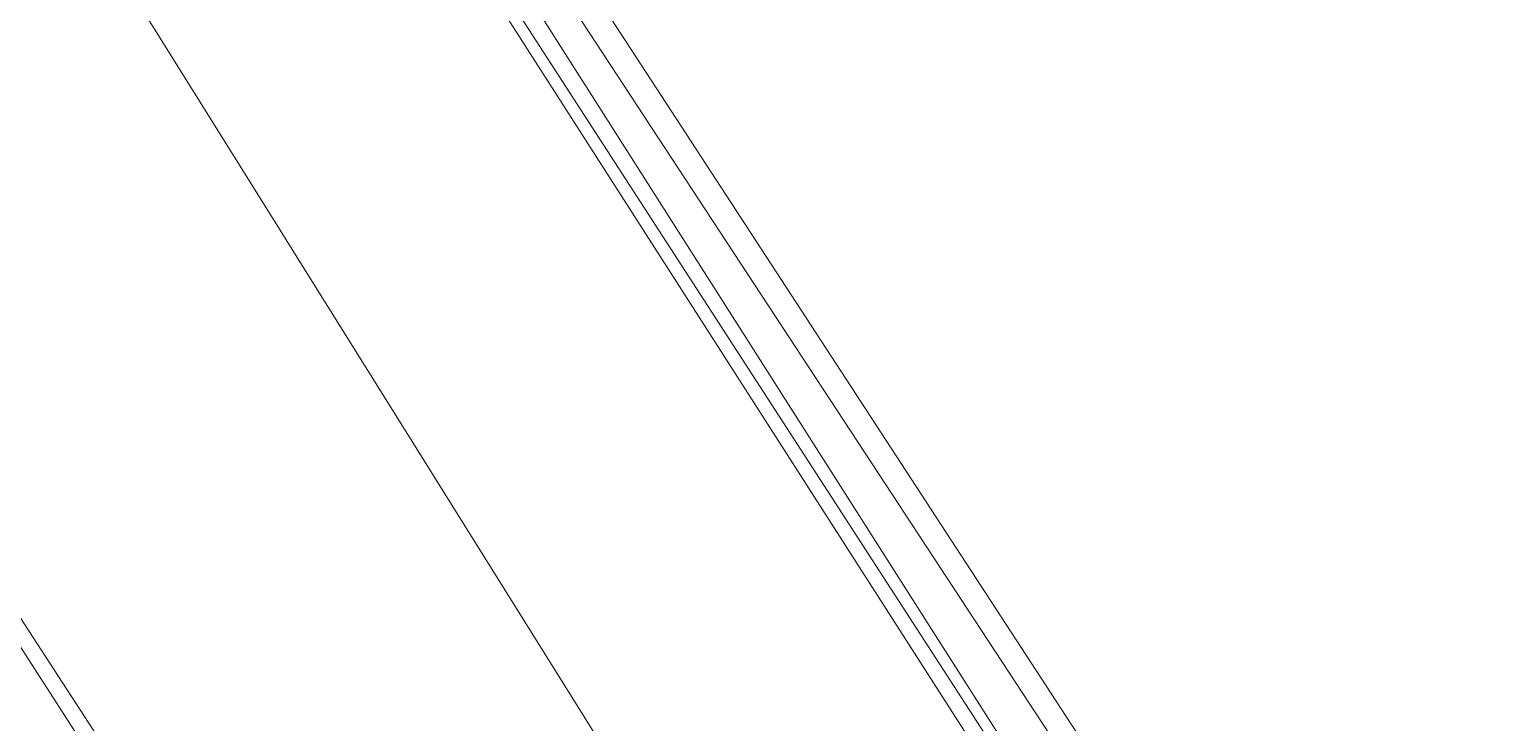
# Model space of a CAD drawing. Header units: metres. Extents: x 507606 to 508087, y 6966978 to 6967359.
# Drawn here: x 507791.21 to 507797.3, y 6967277.07 to 6967279.98 of the extents above; entities that cross this region are included whole.
import ezdxf

# ---------------------------------------------------------------- set-up
doc = ezdxf.new("R2010")
doc.units = ezdxf.units.M
for name, color, linetype, lineweight, true_color in [('C_UG_LINES', 7, 'EXISTING_COMMUNICATIONS', 0, 0xb061ff), ('E_UG_LINES', 7, 'EXISTING_ELECTRICITY_UG', 0, 0xff2e2e), ('HT_UG_LINES', 7, 'EXISTING_HIGH_VOLTAGE', 0, 0xff2e2e)]:
    doc.layers.add(name, color=color, linetype=linetype, lineweight=lineweight, true_color=true_color)
doc.layers.add('S_UG_PIPES', color=35, linetype='EXIST_SEWER', lineweight=0)
doc.styles.get("Standard").update_dxf_attribs({"font": 'ARIALN.TTF'})
doc.linetypes.add('EXIST_SEWER', pattern='A,5,-2.5,5,-2,["S",Standard,S=2.5,R=0,X=0,Y=-1.25],-3.5,5,-2.5,5,-2.5', length=33)
doc.linetypes.add('EXISTING_COMMUNICATIONS', pattern='A,2,-2,2,-2,2,-2,["COMS",Standard,S=2.5,R=0,X=0,Y=-1.25],-9.75,2,-2,2,-2', length=29.75)
doc.linetypes.add('EXISTING_ELECTRICITY_UG', pattern='A,2,-2,2,-2,2,-2,["E-UG",Standard,S=2.5,R=0,X=0,Y=-1.25],-9.15,2,-2,2,-2', length=29.15)
doc.linetypes.add('EXISTING_HIGH_VOLTAGE', pattern='A,2,-2,2,-2,2,-2,["HV",Standard,S=2.5,R=0,X=0,Y=-1.25],-5.9,2,-2,2,-2', length=25.9)

# ---------------------------------------------------------------- blocks, each defined once
blk = doc.blocks.new('XE_SURVEY')
at = {"layer": 'C_UG_LINES', "flags": 128}
for points in [[(507789.2597, 6967286.5052), (507796.9777, 6967274.7362)], [(507796.8107, 6967274.5932), (507789.2407, 6967286.4882)], [(507789.1617, 6967286.3402), (507796.7267, 6967274.5312)]]:
    blk.add_lwpolyline(points, dxfattribs=at)
at = {"layer": 'E_UG_LINES', "flags": 128}
for points in [[(507789.3147, 6967286.6572), (507797.1787, 6967274.5962)], [(507796.8917, 6967274.4232), (507789.0627, 6967286.5192)], [(507786.3037, 6967284.8592), (507786.6807, 6967284.3472), (507786.8157, 6967284.2222), (507789.7784, 6967279.6562), (507793.8647, 6967273.3672)]]:
    blk.add_lwpolyline(points, dxfattribs=at)
at = {"layer": 'HT_UG_LINES', "flags": 128}
blk.add_lwpolyline([(507790.5165, 6967317.5694), (507790.1807, 6967316.9842), (507790.1297, 6967316.7722), (507789.8818, 6967315.1842), (507789.1877, 6967310.738), (507788.0266, 6967302.8228), (507786.9427, 6967295.4015), (507786.2659, 6967289.9453), (507785.9357, 6967286.2612), (507786.2763, 6967285.0054), (507787.6251, 6967282.9024), (507790.6013, 6967278.2772), (507794.5187, 6967272.1892), (507794.7264, 6967272.0318), (507795.1467, 6967271.7132), (507799.4246, 6967270.408), (507804.5897, 6967268.5205), (507811.6191, 6967265.9059), (507813.5727, 6967265.1792), (507813.9881, 6967265.1928), (507814.979, 6967265.2568), (507818.8438, 6967267.5572), (507823.0594, 6967270.2458), (507827.275, 6967272.9344), (507831.9122, 6967275.8919), (507834.02, 6967277.2362), (507835.1823, 6967277.9776), (507835.9663, 6967278.3579), (507837.5415, 6967279.122), (507837.8282, 6967282.6095), (507837.9465, 6967283.6016), (507838.2779, 6967285.574), (507838.6921, 6967288.0394), (507839.5205, 6967292.9703), (507839.6637, 6967293.8232), (507839.9257, 6967294.3662), (507840.5642, 6967295.1773), (507841.6267, 6967296.5272), (507844.9021, 6967298.4184), (507851.4606, 6967302.0561), (507858.3654, 6967306.0936), (507860.5249, 6967307.3533)], dxfattribs=at)
at = {"layer": 'S_UG_PIPES', "flags": 128}
blk.add_lwpolyline([(507808.0813, 6967322.8887), (507793.0947, 6967318.2602), (507790.054, 6967298.382), (507788.1638, 6967286.0257), (507788.5086, 6967285.1394), (507793.541, 6967277.0818), (507795.5137, 6967273.9232), (507809.0049, 6967269.2552), (507818.9277, 6967265.8219)], dxfattribs=at)

msp = doc.modelspace()

# ---------------------------------------------------------------- block references
msp.add_blockref('XE_SURVEY', (0, 0))

doc.saveas('drawing.dxf')
